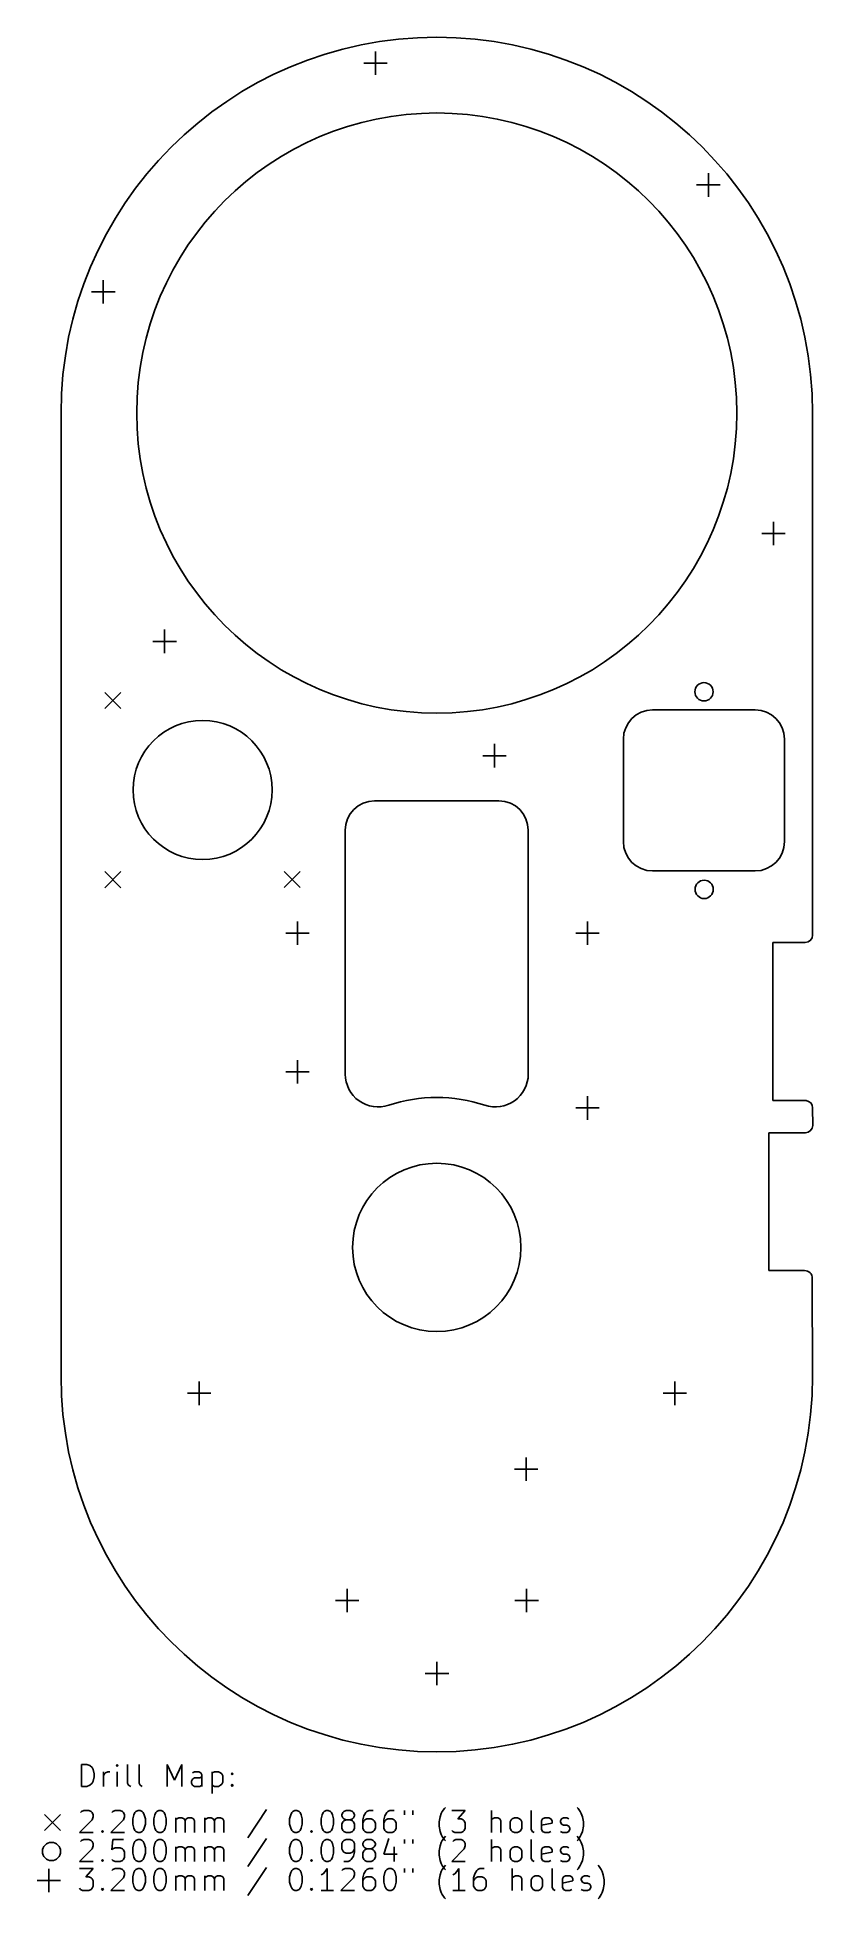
# Model space of a CAD drawing. Extents: x 72 to 178, y -276 to -21.
import ezdxf

# ---------------------------------------------------------------- set-up
doc = ezdxf.new("R2010")
doc.units = 0
doc.layers.add('BLACK', color=7, linetype='CONTINUOUS')

msp = doc.modelspace()

# ---------------------------------------------------------------- linework, layer by layer
at = {"layer": 'BLACK', "linetype": 'CONTINUOUS'}
for p, q in [((116.319, -24.892), (119.519, -24.892)), ((117.919, -23.292), (117.919, -26.492)), ((163.385, -39.929), (163.385, -43.129)), ((161.785, -41.529), (164.986, -41.529)), ((80.7085, -54.534), (80.7085, -57.734)), ((79.1085, -56.134), (82.3085, -56.134)), ((74.9395, -165.825), (74.926, -72.6944)), ((177.626, -72.6944), (177.639, -144.025)), ((172.275, -87.554), (172.275, -90.754)), ((170.675, -89.154), (173.875, -89.154)), ((87.4905, -103.886), (90.6905, -103.886)), ((89.0905, -102.286), (89.0905, -105.486)), ((80.9145, -110.875), (83.1145, -113.075)), ((83.1145, -110.875), (80.9145, -113.075)), ((169.776, -113.255), (155.776, -113.255)), ((132.576, -119.507), (135.775, -119.507)), ((134.175, -117.907), (134.175, -121.107)), ((151.776, -117.255), (151.776, -131.255)), ((173.776, -131.255), (173.776, -117.255)), ((134.776, -125.694), (117.776, -125.694)), ((113.776, -129.694), (113.776, -163.009)), ((138.776, -163.009), (138.776, -129.694)), ((80.9145, -135.35), (83.1145, -137.55)), ((83.1145, -135.35), (80.9145, -137.55)), ((105.414, -135.325), (107.614, -137.525)), ((107.614, -135.325), (105.414, -137.525)), ((155.776, -135.255), (169.776, -135.255)), ((107.251, -142.164), (107.251, -145.364)), ((146.875, -142.164), (146.875, -145.364)), ((105.651, -143.764), (108.852, -143.764)), ((145.275, -143.764), (148.475, -143.764)), ((172.212, -145.034), (176.639, -145.025)), ((172.212, -166.634), (172.212, -145.034)), ((105.651, -162.687), (108.852, -162.687)), ((107.251, -161.087), (107.251, -164.287)), ((74.926, -204.268), (74.9395, -165.825)), ((145.275, -167.64), (148.475, -167.64)), ((146.875, -166.04), (146.875, -169.24)), ((176.739, -166.63), (172.212, -166.634)), ((177.639, -167.625), (177.657, -170.026)), ((171.641, -171.026), (171.641, -189.826)), ((176.657, -171.026), (171.641, -171.026)), ((171.641, -189.826), (176.53, -189.865)), ((177.596, -190.927), (177.626, -204.268)), ((93.7895, -205.029), (93.7895, -208.229)), ((158.814, -205.029), (158.814, -208.229)), ((92.1895, -206.629), (95.3895, -206.629)), ((157.213, -206.629), (160.413, -206.629)), ((138.493, -215.379), (138.493, -218.579)), ((136.893, -216.98), (140.094, -216.98)), ((114.046, -233.35), (114.046, -236.55)), ((138.557, -233.35), (138.557, -236.55)), ((112.446, -234.95), (115.646, -234.95)), ((136.957, -234.95), (140.157, -234.95)), ((126.301, -243.319), (126.301, -246.519)), ((124.701, -244.919), (127.901, -244.919)), ((77.7403, -260.326), (77.7403, -257.326)), ((77.7403, -257.326), (78.4546, -257.326)), ((78.4546, -257.326), (78.8831, -257.468)), ((78.8831, -257.468), (79.1689, -257.754)), ((79.1689, -257.754), (79.3117, -258.04)), ((79.3117, -258.04), (79.4546, -258.611)), ((79.4546, -259.04), (79.3117, -259.611)), ((79.4546, -258.611), (79.4546, -259.04)), ((80.7403, -260.326), (80.7403, -258.326)), ((80.7403, -258.897), (80.8831, -258.611)), ((80.8831, -258.611), (81.026, -258.468)), ((81.026, -258.468), (81.3117, -258.326)), ((81.3117, -258.326), (81.5974, -258.326)), ((82.5974, -257.326), (82.4546, -257.468)), ((82.4546, -257.468), (82.5974, -257.611)), ((82.7403, -257.468), (82.5974, -257.326)), ((82.5974, -257.326), (82.5974, -257.611)), ((82.5974, -257.611), (82.7403, -257.468)), ((82.5974, -260.326), (82.5974, -258.326)), ((84.026, -259.897), (84.026, -257.326)), ((85.5974, -259.897), (85.5974, -257.326)), ((89.4546, -260.326), (89.4546, -257.326)), ((89.4546, -257.326), (90.4546, -259.468)), ((90.4546, -259.468), (91.4546, -257.326)), ((91.4546, -257.326), (91.4546, -260.326)), ((92.7403, -259.611), (92.8831, -259.326)), ((93.1689, -258.326), (92.8831, -258.468)), ((92.8831, -259.326), (93.1689, -259.183)), ((93.7403, -258.326), (93.1689, -258.326)), ((93.1689, -259.183), (93.8831, -259.183)), ((94.026, -258.468), (93.7403, -258.326)), ((93.8831, -259.183), (94.1689, -259.04)), ((94.1689, -258.754), (94.026, -258.468)), ((94.1689, -260.326), (94.1689, -258.754)), ((95.5974, -258.326), (95.5974, -261.326)), ((95.5974, -258.468), (95.8831, -258.326)), ((95.8831, -258.326), (96.4546, -258.326)), ((96.4546, -258.326), (96.7403, -258.468)), ((96.7403, -258.468), (96.8831, -258.611)), ((96.8831, -258.611), (97.026, -258.897)), ((97.026, -258.897), (97.026, -259.754)), ((98.1689, -258.611), (98.3117, -258.468)), ((98.3117, -258.754), (98.1689, -258.611)), ((98.3117, -258.468), (98.4546, -258.611)), ((98.3117, -258.468), (98.3117, -258.754)), ((98.4546, -258.611), (98.3117, -258.754)), ((78.4546, -260.326), (77.7403, -260.326)), ((78.8831, -260.183), (78.4546, -260.326)), ((79.1689, -259.897), (78.8831, -260.183)), ((79.3117, -259.611), (79.1689, -259.897)), ((84.1689, -260.183), (84.026, -259.897)), ((84.4546, -260.326), (84.1689, -260.183)), ((85.7403, -260.183), (85.5974, -259.897)), ((86.026, -260.326), (85.7403, -260.183)), ((92.7403, -259.897), (92.7403, -259.611)), ((92.8831, -260.183), (92.7403, -259.897)), ((93.1689, -260.326), (92.8831, -260.183)), ((93.8831, -260.326), (93.1689, -260.326)), ((94.1689, -260.183), (93.8831, -260.326)), ((95.8831, -260.326), (95.5974, -260.183)), ((96.4546, -260.326), (95.8831, -260.326)), ((96.7403, -260.183), (96.4546, -260.326)), ((96.8831, -260.04), (96.7403, -260.183)), ((97.026, -259.754), (96.8831, -260.04)), ((98.1689, -260.183), (98.3117, -260.04)), ((98.3117, -260.326), (98.1689, -260.183)), ((98.3117, -260.04), (98.4546, -260.183)), ((98.3117, -260.04), (98.3117, -260.326)), ((98.4546, -260.183), (98.3117, -260.326)), ((72.676, -264.168), (74.876, -266.368)), ((74.876, -264.168), (72.676, -266.368)), ((77.5974, -263.911), (77.7403, -263.768)), ((77.7403, -263.768), (78.026, -263.626)), ((78.026, -263.626), (78.7403, -263.626)), ((78.7403, -263.626), (79.026, -263.768)), ((79.026, -263.768), (79.1689, -263.911)), ((79.1689, -263.911), (79.3117, -264.197)), ((79.3117, -264.483), (79.1689, -264.911)), ((79.3117, -264.197), (79.3117, -264.483)), ((81.8831, -263.911), (82.026, -263.768)), ((82.026, -263.768), (82.3117, -263.626)), ((82.3117, -263.626), (83.026, -263.626)), ((83.026, -263.626), (83.3117, -263.768)), ((83.3117, -263.768), (83.4546, -263.911)), ((83.4546, -263.911), (83.5974, -264.197)), ((83.5974, -264.483), (83.4546, -264.911)), ((83.5974, -264.197), (83.5974, -264.483)), ((84.7403, -264.768), (84.8831, -264.197)), ((84.8831, -264.197), (85.026, -263.911)), ((85.026, -263.911), (85.1689, -263.768)), ((85.1689, -263.768), (85.4546, -263.626)), ((85.4546, -263.626), (85.7403, -263.626)), ((85.7403, -263.626), (86.026, -263.768)), ((86.026, -263.768), (86.1689, -263.911)), ((86.1689, -263.911), (86.3117, -264.197)), ((86.3117, -264.197), (86.4546, -264.768)), ((87.5974, -264.768), (87.7403, -264.197)), ((87.7403, -264.197), (87.8831, -263.911)), ((87.8831, -263.911), (88.026, -263.768)), ((88.026, -263.768), (88.3117, -263.626)), ((88.3117, -263.626), (88.5974, -263.626)), ((88.5974, -263.626), (88.8831, -263.768)), ((88.8831, -263.768), (89.026, -263.911)), ((89.026, -263.911), (89.1689, -264.197)), ((89.1689, -264.197), (89.3117, -264.768)), ((103.026, -263.483), (100.455, -267.34)), ((106.169, -264.768), (106.312, -264.197)), ((106.312, -264.197), (106.455, -263.911)), ((106.455, -263.911), (106.597, -263.768)), ((106.597, -263.768), (106.883, -263.626)), ((106.883, -263.626), (107.169, -263.626)), ((107.169, -263.626), (107.455, -263.768)), ((107.455, -263.768), (107.597, -263.911)), ((107.597, -263.911), (107.74, -264.197)), ((107.74, -264.197), (107.883, -264.768)), ((110.455, -264.768), (110.597, -264.197)), ((110.597, -264.197), (110.74, -263.911)), ((110.74, -263.911), (110.883, -263.768)), ((110.883, -263.768), (111.169, -263.626)), ((111.169, -263.626), (111.455, -263.626)), ((111.455, -263.626), (111.74, -263.768)), ((111.74, -263.768), (111.883, -263.911)), ((111.883, -263.911), (112.026, -264.197)), ((112.026, -264.197), (112.169, -264.768)), ((113.312, -264.197), (113.455, -263.911)), ((113.312, -264.34), (113.312, -264.197)), ((113.455, -264.626), (113.312, -264.34)), ((113.455, -263.911), (113.597, -263.768)), ((113.597, -263.768), (113.883, -263.626)), ((113.883, -263.626), (114.455, -263.626)), ((114.455, -263.626), (114.74, -263.768)), ((114.74, -263.768), (114.883, -263.911)), ((114.883, -263.911), (115.026, -264.197)), ((115.026, -264.34), (114.883, -264.626)), ((115.026, -264.197), (115.026, -264.34)), ((116.312, -264.34), (116.169, -264.911)), ((116.597, -263.911), (116.312, -264.34)), ((116.74, -263.768), (116.597, -263.911)), ((117.026, -263.626), (116.74, -263.768)), ((117.597, -263.626), (117.026, -263.626)), ((119.169, -264.34), (119.026, -264.911)), ((119.455, -263.911), (119.169, -264.34)), ((119.597, -263.768), (119.455, -263.911)), ((119.883, -263.626), (119.597, -263.768)), ((120.455, -263.626), (119.883, -263.626)), ((121.883, -263.626), (121.883, -264.197)), ((123.026, -263.626), (123.026, -264.197)), ((126.597, -265.197), (126.74, -264.483)), ((126.74, -264.483), (126.883, -264.054)), ((126.883, -264.054), (127.026, -263.768)), ((127.026, -263.768), (127.312, -263.34)), ((127.312, -263.34), (127.455, -263.197)), ((128.312, -263.626), (130.169, -263.626)), ((130.169, -263.626), (129.169, -264.768)), ((133.74, -266.626), (133.74, -263.626)), ((139.169, -266.197), (139.169, -263.626)), ((145.597, -263.34), (145.455, -263.197)), ((145.883, -263.768), (145.597, -263.34)), ((146.026, -264.054), (145.883, -263.768)), ((146.169, -264.483), (146.026, -264.054)), ((146.312, -265.197), (146.169, -264.483)), ((79.1689, -264.911), (77.4546, -266.626)), ((77.4546, -266.626), (79.3117, -266.626)), ((80.4546, -266.483), (80.5974, -266.34)), ((80.5974, -266.626), (80.4546, -266.483)), ((80.5974, -266.34), (80.7403, -266.483)), ((80.5974, -266.34), (80.5974, -266.626)), ((80.7403, -266.483), (80.5974, -266.626)), ((83.4546, -264.911), (81.7403, -266.626)), ((81.7403, -266.626), (83.5974, -266.626)), ((84.7403, -265.483), (84.7403, -264.768)), ((84.8831, -266.054), (84.7403, -265.483)), ((85.026, -266.34), (84.8831, -266.054)), ((85.1689, -266.483), (85.026, -266.34)), ((85.4546, -266.626), (85.1689, -266.483)), ((85.7403, -266.626), (85.4546, -266.626)), ((86.026, -266.483), (85.7403, -266.626)), ((86.1689, -266.34), (86.026, -266.483)), ((86.3117, -266.054), (86.1689, -266.34)), ((86.4546, -265.483), (86.3117, -266.054)), ((86.4546, -264.768), (86.4546, -265.483)), ((87.5974, -265.483), (87.5974, -264.768)), ((87.7403, -266.054), (87.5974, -265.483)), ((87.8831, -266.34), (87.7403, -266.054)), ((88.026, -266.483), (87.8831, -266.34)), ((88.3117, -266.626), (88.026, -266.483)), ((88.5974, -266.626), (88.3117, -266.626)), ((88.8831, -266.483), (88.5974, -266.626)), ((89.026, -266.34), (88.8831, -266.483)), ((89.1689, -266.054), (89.026, -266.34)), ((89.3117, -265.483), (89.1689, -266.054)), ((89.3117, -264.768), (89.3117, -265.483)), ((90.5974, -266.626), (90.5974, -264.626)), ((90.5974, -264.911), (90.7403, -264.768)), ((90.7403, -264.768), (91.026, -264.626)), ((91.026, -264.626), (91.4546, -264.626)), ((91.4546, -264.626), (91.7403, -264.768)), ((91.7403, -264.768), (91.8831, -265.054)), ((91.8831, -265.054), (92.026, -264.768)), ((91.8831, -265.054), (91.8831, -266.626)), ((92.026, -264.768), (92.3117, -264.626)), ((92.3117, -264.626), (92.7403, -264.626)), ((92.7403, -264.626), (93.026, -264.768)), ((93.026, -264.768), (93.1689, -265.054)), ((93.1689, -265.054), (93.1689, -266.626)), ((94.5974, -266.626), (94.5974, -264.626)), ((94.5974, -264.911), (94.7403, -264.768)), ((94.7403, -264.768), (95.026, -264.626)), ((95.026, -264.626), (95.4546, -264.626)), ((95.4546, -264.626), (95.7403, -264.768)), ((95.7403, -264.768), (95.8831, -265.054)), ((95.8831, -265.054), (96.026, -264.768)), ((95.8831, -265.054), (95.8831, -266.626)), ((96.026, -264.768), (96.3117, -264.626)), ((96.3117, -264.626), (96.7403, -264.626)), ((96.7403, -264.626), (97.026, -264.768)), ((97.026, -264.768), (97.1689, -265.054)), ((97.1689, -265.054), (97.1689, -266.626)), ((106.169, -265.483), (106.169, -264.768)), ((106.312, -266.054), (106.169, -265.483)), ((106.455, -266.34), (106.312, -266.054)), ((106.597, -266.483), (106.455, -266.34)), ((106.883, -266.626), (106.597, -266.483)), ((107.169, -266.626), (106.883, -266.626)), ((107.455, -266.483), (107.169, -266.626)), ((107.597, -266.34), (107.455, -266.483)), ((107.74, -266.054), (107.597, -266.34)), ((107.883, -265.483), (107.74, -266.054)), ((107.883, -264.768), (107.883, -265.483)), ((109.026, -266.483), (109.169, -266.34)), ((109.169, -266.626), (109.026, -266.483)), ((109.169, -266.34), (109.312, -266.483)), ((109.169, -266.34), (109.169, -266.626)), ((109.312, -266.483), (109.169, -266.626)), ((110.455, -265.483), (110.455, -264.768)), ((110.597, -266.054), (110.455, -265.483)), ((110.74, -266.34), (110.597, -266.054)), ((110.883, -266.483), (110.74, -266.34)), ((111.169, -266.626), (110.883, -266.483)), ((111.455, -266.626), (111.169, -266.626)), ((111.74, -266.483), (111.455, -266.626)), ((111.883, -266.34), (111.74, -266.483)), ((112.026, -266.054), (111.883, -266.34)), ((112.169, -265.483), (112.026, -266.054)), ((112.169, -264.768), (112.169, -265.483)), ((113.455, -265.197), (113.312, -265.483)), ((113.312, -265.483), (113.312, -266.054)), ((113.312, -266.054), (113.455, -266.34)), ((113.597, -264.768), (113.455, -264.626)), ((113.597, -265.054), (113.455, -265.197)), ((113.455, -266.34), (113.597, -266.483)), ((113.883, -264.911), (113.597, -264.768)), ((113.883, -264.911), (113.597, -265.054)), ((113.597, -266.483), (113.883, -266.626)), ((114.455, -264.911), (113.883, -264.911)), ((113.883, -266.626), (114.455, -266.626)), ((114.74, -264.768), (114.455, -264.911)), ((114.74, -265.054), (114.455, -264.911)), ((114.455, -266.626), (114.74, -266.483)), ((114.883, -264.626), (114.74, -264.768)), ((114.883, -265.197), (114.74, -265.054)), ((114.74, -266.483), (114.883, -266.34)), ((115.026, -265.483), (114.883, -265.197)), ((114.883, -266.34), (115.026, -266.054)), ((115.026, -266.054), (115.026, -265.483)), ((116.169, -264.911), (116.169, -266.054)), ((116.312, -265.054), (116.169, -265.34)), ((116.169, -266.054), (116.312, -266.34)), ((116.455, -264.911), (116.312, -265.054)), ((116.312, -266.34), (116.455, -266.483)), ((116.74, -264.768), (116.455, -264.911)), ((116.455, -266.483), (116.74, -266.626)), ((117.312, -264.768), (116.74, -264.768)), ((116.74, -266.626), (117.312, -266.626)), ((117.597, -264.911), (117.312, -264.768)), ((117.312, -266.626), (117.597, -266.483)), ((117.74, -265.054), (117.597, -264.911)), ((117.597, -266.483), (117.74, -266.34)), ((117.883, -265.34), (117.74, -265.054)), ((117.74, -266.34), (117.883, -266.054)), ((117.883, -266.054), (117.883, -265.34)), ((119.026, -264.911), (119.026, -266.054)), ((119.169, -265.054), (119.026, -265.34)), ((119.026, -266.054), (119.169, -266.34)), ((119.312, -264.911), (119.169, -265.054)), ((119.169, -266.34), (119.312, -266.483)), ((119.597, -264.768), (119.312, -264.911)), ((119.312, -266.483), (119.597, -266.626)), ((120.169, -264.768), (119.597, -264.768)), ((119.597, -266.626), (120.169, -266.626)), ((120.455, -264.911), (120.169, -264.768)), ((120.169, -266.626), (120.455, -266.483)), ((120.597, -265.054), (120.455, -264.911)), ((120.455, -266.483), (120.597, -266.34)), ((120.74, -265.34), (120.597, -265.054)), ((120.597, -266.34), (120.74, -266.054)), ((120.74, -266.054), (120.74, -265.34)), ((126.597, -265.768), (126.597, -265.197)), ((126.74, -266.483), (126.597, -265.768)), ((126.883, -266.911), (126.74, -266.483)), ((127.026, -267.197), (126.883, -266.911)), ((128.455, -266.483), (128.312, -266.34)), ((128.74, -266.626), (128.455, -266.483)), ((129.597, -266.626), (128.74, -266.626)), ((129.169, -264.768), (129.597, -264.768)), ((129.597, -264.768), (129.883, -264.911)), ((129.883, -266.483), (129.597, -266.626)), ((129.883, -264.911), (130.026, -265.054)), ((130.026, -266.34), (129.883, -266.483)), ((130.026, -265.054), (130.169, -265.34)), ((130.169, -266.054), (130.026, -266.34)), ((130.169, -265.34), (130.169, -266.054)), ((133.883, -264.768), (133.74, -264.911)), ((134.169, -264.626), (133.883, -264.768)), ((134.597, -264.626), (134.169, -264.626)), ((134.883, -264.768), (134.597, -264.626)), ((135.026, -265.054), (134.883, -264.768)), ((135.026, -266.626), (135.026, -265.054)), ((136.312, -265.197), (136.455, -264.911)), ((136.312, -266.054), (136.312, -265.197)), ((136.455, -266.34), (136.312, -266.054)), ((136.455, -264.911), (136.597, -264.768)), ((136.597, -266.483), (136.455, -266.34)), ((136.597, -264.768), (136.883, -264.626)), ((136.883, -266.626), (136.597, -266.483)), ((136.883, -264.626), (137.312, -264.626)), ((137.312, -266.626), (136.883, -266.626)), ((137.312, -264.626), (137.597, -264.768)), ((137.597, -266.483), (137.312, -266.626)), ((137.597, -264.768), (137.74, -264.911)), ((137.74, -266.34), (137.597, -266.483)), ((137.74, -264.911), (137.883, -265.197)), ((137.883, -266.054), (137.74, -266.34)), ((137.883, -265.197), (137.883, -266.054)), ((139.312, -266.483), (139.169, -266.197)), ((139.597, -266.626), (139.312, -266.483)), ((140.597, -265.054), (140.74, -264.768)), ((140.597, -266.197), (140.597, -265.054)), ((142.026, -265.34), (140.597, -265.626)), ((140.74, -266.483), (140.597, -266.197)), ((140.74, -264.768), (141.026, -264.626)), ((141.026, -266.626), (140.74, -266.483)), ((141.026, -264.626), (141.597, -264.626)), ((141.597, -266.626), (141.026, -266.626)), ((141.597, -264.626), (141.883, -264.768)), ((141.883, -266.483), (141.597, -266.626)), ((141.883, -264.768), (142.026, -265.054)), ((142.026, -265.054), (142.026, -265.34)), ((143.169, -265.054), (143.312, -264.768)), ((143.169, -265.197), (143.169, -265.054)), ((143.312, -265.483), (143.169, -265.197)), ((143.169, -266.483), (143.455, -266.626)), ((143.312, -264.768), (143.597, -264.626)), ((143.597, -265.626), (143.312, -265.483)), ((143.455, -266.626), (144.026, -266.626)), ((143.597, -264.626), (144.026, -264.626)), ((144.026, -265.626), (143.597, -265.626)), ((144.026, -264.626), (144.312, -264.768)), ((144.312, -265.768), (144.026, -265.626)), ((144.026, -266.626), (144.312, -266.483)), ((144.455, -266.054), (144.312, -265.768)), ((144.312, -266.483), (144.455, -266.197)), ((144.455, -266.197), (144.455, -266.054)), ((145.883, -267.197), (146.026, -266.911)), ((146.026, -266.911), (146.169, -266.483)), ((146.169, -266.483), (146.312, -265.768)), ((146.312, -265.768), (146.312, -265.197)), ((79.1689, -268.871), (77.4546, -270.586)), ((77.5974, -267.871), (77.7403, -267.728)), ((77.7403, -267.728), (78.026, -267.586)), ((78.026, -267.586), (78.7403, -267.586)), ((78.7403, -267.586), (79.026, -267.728)), ((79.026, -267.728), (79.1689, -267.871)), ((79.1689, -267.871), (79.3117, -268.157)), ((79.3117, -268.443), (79.1689, -268.871)), ((79.3117, -268.157), (79.3117, -268.443)), ((82.026, -267.586), (81.8831, -269.014)), ((81.8831, -269.014), (82.026, -268.871)), ((83.4546, -267.586), (82.026, -267.586)), ((82.026, -268.871), (82.3117, -268.728)), ((82.3117, -268.728), (83.026, -268.728)), ((83.026, -268.728), (83.3117, -268.871)), ((83.3117, -268.871), (83.4546, -269.014)), ((83.4546, -269.014), (83.5974, -269.3)), ((83.5974, -269.3), (83.5974, -270.014)), ((84.7403, -268.728), (84.8831, -268.157)), ((84.7403, -269.443), (84.7403, -268.728)), ((84.8831, -270.014), (84.7403, -269.443)), ((84.8831, -268.157), (85.026, -267.871)), ((85.026, -267.871), (85.1689, -267.728)), ((85.1689, -267.728), (85.4546, -267.586)), ((85.4546, -267.586), (85.7403, -267.586)), ((85.7403, -267.586), (86.026, -267.728)), ((86.026, -267.728), (86.1689, -267.871)), ((86.1689, -267.871), (86.3117, -268.157)), ((86.3117, -268.157), (86.4546, -268.728)), ((86.4546, -269.443), (86.3117, -270.014)), ((86.4546, -268.728), (86.4546, -269.443)), ((87.5974, -268.728), (87.7403, -268.157)), ((87.5974, -269.443), (87.5974, -268.728)), ((87.7403, -270.014), (87.5974, -269.443)), ((87.7403, -268.157), (87.8831, -267.871)), ((87.8831, -267.871), (88.026, -267.728)), ((88.026, -267.728), (88.3117, -267.586)), ((88.3117, -267.586), (88.5974, -267.586)), ((88.5974, -267.586), (88.8831, -267.728)), ((88.8831, -267.728), (89.026, -267.871)), ((89.026, -267.871), (89.1689, -268.157)), ((89.1689, -268.157), (89.3117, -268.728)), ((89.3117, -269.443), (89.1689, -270.014)), ((89.3117, -268.728), (89.3117, -269.443)), ((90.5974, -270.586), (90.5974, -268.586)), ((90.5974, -268.871), (90.7403, -268.728)), ((90.7403, -268.728), (91.026, -268.586)), ((91.026, -268.586), (91.4546, -268.586)), ((91.4546, -268.586), (91.7403, -268.728)), ((91.7403, -268.728), (91.8831, -269.014)), ((91.8831, -269.014), (92.026, -268.728)), ((91.8831, -269.014), (91.8831, -270.586)), ((92.026, -268.728), (92.3117, -268.586)), ((92.3117, -268.586), (92.7403, -268.586)), ((92.7403, -268.586), (93.026, -268.728)), ((93.026, -268.728), (93.1689, -269.014)), ((93.1689, -269.014), (93.1689, -270.586)), ((94.5974, -270.586), (94.5974, -268.586)), ((94.5974, -268.871), (94.7403, -268.728)), ((94.7403, -268.728), (95.026, -268.586)), ((95.026, -268.586), (95.4546, -268.586)), ((95.4546, -268.586), (95.7403, -268.728)), ((95.7403, -268.728), (95.8831, -269.014)), ((95.8831, -269.014), (96.026, -268.728)), ((95.8831, -269.014), (95.8831, -270.586)), ((96.026, -268.728), (96.3117, -268.586)), ((96.3117, -268.586), (96.7403, -268.586)), ((96.7403, -268.586), (97.026, -268.728)), ((97.026, -268.728), (97.1689, -269.014)), ((97.1689, -269.014), (97.1689, -270.586)), ((103.026, -267.443), (100.455, -271.3)), ((106.169, -268.728), (106.312, -268.157)), ((106.169, -269.443), (106.169, -268.728)), ((106.312, -270.014), (106.169, -269.443)), ((106.312, -268.157), (106.455, -267.871)), ((106.455, -267.871), (106.597, -267.728)), ((106.597, -267.728), (106.883, -267.586)), ((106.883, -267.586), (107.169, -267.586)), ((107.169, -267.586), (107.455, -267.728)), ((107.455, -267.728), (107.597, -267.871)), ((107.597, -267.871), (107.74, -268.157)), ((107.74, -268.157), (107.883, -268.728)), ((107.883, -269.443), (107.74, -270.014)), ((107.883, -268.728), (107.883, -269.443)), ((110.455, -268.728), (110.597, -268.157)), ((110.455, -269.443), (110.455, -268.728)), ((110.597, -270.014), (110.455, -269.443)), ((110.597, -268.157), (110.74, -267.871)), ((110.74, -267.871), (110.883, -267.728)), ((110.883, -267.728), (111.169, -267.586)), ((111.169, -267.586), (111.455, -267.586)), ((111.455, -267.586), (111.74, -267.728)), ((111.74, -267.728), (111.883, -267.871)), ((111.883, -267.871), (112.026, -268.157)), ((112.026, -268.157), (112.169, -268.728)), ((112.169, -269.443), (112.026, -270.014)), ((112.169, -268.728), (112.169, -269.443)), ((113.455, -267.871), (113.312, -268.157)), ((113.312, -268.157), (113.312, -268.871)), ((113.312, -268.871), (113.455, -269.157)), ((113.597, -267.728), (113.455, -267.871)), ((113.455, -269.157), (113.597, -269.3)), ((113.883, -267.586), (113.597, -267.728)), ((113.597, -269.3), (113.883, -269.443)), ((114.455, -267.586), (113.883, -267.586)), ((113.883, -269.443), (114.455, -269.443)), ((114.74, -267.728), (114.455, -267.586)), ((114.455, -269.443), (114.74, -269.3)), ((114.883, -267.871), (114.74, -267.728)), ((114.74, -269.3), (114.883, -269.157)), ((115.026, -268.157), (114.883, -267.871)), ((114.883, -269.157), (115.026, -268.871)), ((114.883, -269.871), (115.026, -269.3)), ((115.026, -269.3), (115.026, -268.157)), ((116.169, -268.157), (116.312, -267.871)), ((116.169, -268.3), (116.169, -268.157)), ((116.312, -268.586), (116.169, -268.3)), ((116.312, -269.157), (116.169, -269.443)), ((116.169, -269.443), (116.169, -270.014)), ((116.312, -267.871), (116.455, -267.728)), ((116.455, -268.728), (116.312, -268.586)), ((116.455, -269.014), (116.312, -269.157)), ((116.455, -267.728), (116.74, -267.586)), ((116.74, -268.871), (116.455, -268.728)), ((116.74, -268.871), (116.455, -269.014)), ((116.74, -267.586), (117.312, -267.586)), ((117.312, -268.871), (116.74, -268.871)), ((117.312, -267.586), (117.597, -267.728)), ((117.597, -268.728), (117.312, -268.871)), ((117.597, -269.014), (117.312, -268.871)), ((117.597, -267.728), (117.74, -267.871)), ((117.74, -268.586), (117.597, -268.728)), ((117.74, -269.157), (117.597, -269.014)), ((117.74, -267.871), (117.883, -268.157)), ((117.883, -268.3), (117.74, -268.586)), ((117.883, -269.443), (117.74, -269.157)), ((117.883, -268.157), (117.883, -268.3)), ((117.883, -270.014), (117.883, -269.443)), ((119.74, -267.443), (119.026, -269.586)), ((119.026, -269.586), (120.883, -269.586)), ((120.455, -268.586), (120.455, -270.586)), ((121.883, -267.586), (121.883, -268.157)), ((123.026, -267.586), (123.026, -268.157)), ((126.597, -269.157), (126.74, -268.443)), ((126.597, -269.728), (126.597, -269.157)), ((126.74, -268.443), (126.883, -268.014)), ((126.883, -268.014), (127.026, -267.728)), ((127.312, -267.626), (127.026, -267.197)), ((127.026, -267.728), (127.312, -267.3)), ((127.312, -267.3), (127.455, -267.157)), ((127.455, -267.768), (127.312, -267.626)), ((130.026, -268.871), (128.312, -270.586)), ((128.455, -267.871), (128.597, -267.728)), ((128.597, -267.728), (128.883, -267.586)), ((128.883, -267.586), (129.597, -267.586)), ((129.597, -267.586), (129.883, -267.728)), ((129.883, -267.728), (130.026, -267.871)), ((130.026, -267.871), (130.169, -268.157)), ((130.169, -268.443), (130.026, -268.871)), ((130.169, -268.157), (130.169, -268.443)), ((133.74, -270.586), (133.74, -267.586)), ((133.883, -268.728), (133.74, -268.871)), ((134.169, -268.586), (133.883, -268.728)), ((134.597, -268.586), (134.169, -268.586)), ((134.883, -268.728), (134.597, -268.586)), ((135.026, -269.014), (134.883, -268.728)), ((135.026, -270.586), (135.026, -269.014)), ((136.312, -269.157), (136.455, -268.871)), ((136.312, -270.014), (136.312, -269.157)), ((136.455, -268.871), (136.597, -268.728)), ((136.597, -268.728), (136.883, -268.586)), ((136.883, -268.586), (137.312, -268.586)), ((137.312, -268.586), (137.597, -268.728)), ((137.597, -268.728), (137.74, -268.871)), ((137.74, -268.871), (137.883, -269.157)), ((137.883, -269.157), (137.883, -270.014)), ((139.169, -270.157), (139.169, -267.586)), ((140.597, -269.014), (140.74, -268.728)), ((140.597, -270.157), (140.597, -269.014)), ((142.026, -269.3), (140.597, -269.586)), ((140.74, -268.728), (141.026, -268.586)), ((141.026, -268.586), (141.597, -268.586)), ((141.597, -268.586), (141.883, -268.728)), ((141.883, -268.728), (142.026, -269.014)), ((142.026, -269.014), (142.026, -269.3)), ((143.169, -269.014), (143.312, -268.728)), ((143.169, -269.157), (143.169, -269.014)), ((143.312, -269.443), (143.169, -269.157)), ((143.312, -268.728), (143.597, -268.586)), ((143.597, -269.586), (143.312, -269.443)), ((143.597, -268.586), (144.026, -268.586)), ((144.026, -269.586), (143.597, -269.586)), ((144.026, -268.586), (144.312, -268.728)), ((144.312, -269.728), (144.026, -269.586)), ((145.597, -267.3), (145.455, -267.157)), ((145.455, -267.768), (145.597, -267.626)), ((145.597, -267.626), (145.883, -267.197)), ((145.883, -267.728), (145.597, -267.3)), ((146.026, -268.014), (145.883, -267.728)), ((146.169, -268.443), (146.026, -268.014)), ((146.312, -269.157), (146.169, -268.443)), ((146.312, -269.728), (146.312, -269.157)), ((73.276, -271.588), (73.276, -274.788)), ((77.4546, -270.586), (79.3117, -270.586)), ((77.4546, -271.546), (79.3117, -271.546)), ((79.3117, -271.546), (78.3117, -272.688)), ((80.4546, -270.443), (80.5974, -270.3)), ((80.5974, -270.586), (80.4546, -270.443)), ((80.5974, -270.3), (80.7403, -270.443)), ((80.5974, -270.3), (80.5974, -270.586)), ((80.7403, -270.443), (80.5974, -270.586)), ((82.026, -270.443), (81.8831, -270.3)), ((81.8831, -271.831), (82.026, -271.688)), ((82.3117, -270.586), (82.026, -270.443)), ((82.026, -271.688), (82.3117, -271.546)), ((83.026, -270.586), (82.3117, -270.586)), ((82.3117, -271.546), (83.026, -271.546)), ((83.3117, -270.443), (83.026, -270.586)), ((83.026, -271.546), (83.3117, -271.688)), ((83.4546, -270.3), (83.3117, -270.443)), ((83.3117, -271.688), (83.4546, -271.831)), ((83.5974, -270.014), (83.4546, -270.3)), ((83.4546, -271.831), (83.5974, -272.117)), ((83.5974, -272.117), (83.5974, -272.403)), ((84.7403, -272.688), (84.8831, -272.117)), ((85.026, -270.3), (84.8831, -270.014)), ((84.8831, -272.117), (85.026, -271.831)), ((85.1689, -270.443), (85.026, -270.3)), ((85.026, -271.831), (85.1689, -271.688)), ((85.4546, -270.586), (85.1689, -270.443)), ((85.1689, -271.688), (85.4546, -271.546)), ((85.7403, -270.586), (85.4546, -270.586)), ((85.4546, -271.546), (85.7403, -271.546)), ((86.026, -270.443), (85.7403, -270.586)), ((85.7403, -271.546), (86.026, -271.688)), ((86.1689, -270.3), (86.026, -270.443)), ((86.026, -271.688), (86.1689, -271.831)), ((86.3117, -270.014), (86.1689, -270.3)), ((86.1689, -271.831), (86.3117, -272.117)), ((86.3117, -272.117), (86.4546, -272.688)), ((87.5974, -272.688), (87.7403, -272.117)), ((87.8831, -270.3), (87.7403, -270.014)), ((87.7403, -272.117), (87.8831, -271.831)), ((88.026, -270.443), (87.8831, -270.3)), ((87.8831, -271.831), (88.026, -271.688)), ((88.3117, -270.586), (88.026, -270.443)), ((88.026, -271.688), (88.3117, -271.546)), ((88.5974, -270.586), (88.3117, -270.586)), ((88.3117, -271.546), (88.5974, -271.546)), ((88.8831, -270.443), (88.5974, -270.586)), ((88.5974, -271.546), (88.8831, -271.688)), ((89.026, -270.3), (88.8831, -270.443)), ((88.8831, -271.688), (89.026, -271.831)), ((89.1689, -270.014), (89.026, -270.3)), ((89.026, -271.831), (89.1689, -272.117)), ((89.1689, -272.117), (89.3117, -272.688)), ((103.026, -271.403), (100.455, -275.26)), ((106.169, -272.688), (106.312, -272.117)), ((106.455, -270.3), (106.312, -270.014)), ((106.312, -272.117), (106.455, -271.831)), ((106.597, -270.443), (106.455, -270.3)), ((106.455, -271.831), (106.597, -271.688)), ((106.883, -270.586), (106.597, -270.443)), ((106.597, -271.688), (106.883, -271.546)), ((107.169, -270.586), (106.883, -270.586)), ((106.883, -271.546), (107.169, -271.546)), ((107.455, -270.443), (107.169, -270.586)), ((107.169, -271.546), (107.455, -271.688)), ((107.597, -270.3), (107.455, -270.443)), ((107.455, -271.688), (107.597, -271.831)), ((107.74, -270.014), (107.597, -270.3)), ((107.597, -271.831), (107.74, -272.117)), ((107.74, -272.117), (107.883, -272.688)), ((109.026, -270.443), (109.169, -270.3)), ((109.169, -270.586), (109.026, -270.443)), ((109.169, -270.3), (109.312, -270.443)), ((109.169, -270.3), (109.169, -270.586)), ((109.312, -270.443), (109.169, -270.586)), ((110.74, -270.3), (110.597, -270.014)), ((110.883, -270.443), (110.74, -270.3)), ((111.026, -271.974), (110.74, -272.26)), ((111.169, -270.586), (110.883, -270.443)), ((111.312, -271.546), (111.026, -271.974)), ((111.455, -270.586), (111.169, -270.586)), ((111.312, -274.546), (111.312, -271.546)), ((111.74, -270.443), (111.455, -270.586)), ((111.883, -270.3), (111.74, -270.443)), ((112.026, -270.014), (111.883, -270.3)), ((113.312, -271.831), (113.455, -271.688)), ((113.455, -271.688), (113.74, -271.546)), ((113.597, -270.586), (114.169, -270.586)), ((113.74, -271.546), (114.455, -271.546)), ((114.169, -270.586), (114.455, -270.443)), ((114.455, -270.443), (114.597, -270.3)), ((114.455, -271.546), (114.74, -271.688)), ((114.597, -270.3), (114.883, -269.871)), ((114.74, -271.688), (114.883, -271.831)), ((114.883, -271.831), (115.026, -272.117)), ((115.026, -272.117), (115.026, -272.403)), ((116.169, -270.014), (116.312, -270.3)), ((116.312, -270.3), (116.455, -270.443)), ((116.597, -271.831), (116.312, -272.26)), ((116.455, -270.443), (116.74, -270.586)), ((116.74, -271.688), (116.597, -271.831)), ((116.74, -270.586), (117.312, -270.586)), ((117.026, -271.546), (116.74, -271.688)), ((117.597, -271.546), (117.026, -271.546)), ((117.312, -270.586), (117.597, -270.443)), ((117.597, -270.443), (117.74, -270.3)), ((117.74, -270.3), (117.883, -270.014)), ((119.026, -272.688), (119.169, -272.117)), ((119.169, -272.117), (119.312, -271.831)), ((119.312, -271.831), (119.455, -271.688)), ((119.455, -271.688), (119.74, -271.546)), ((119.74, -271.546), (120.026, -271.546)), ((120.026, -271.546), (120.312, -271.688)), ((120.312, -271.688), (120.455, -271.831)), ((120.455, -271.831), (120.597, -272.117)), ((120.597, -272.117), (120.74, -272.688)), ((121.883, -271.546), (121.883, -272.117)), ((123.026, -271.546), (123.026, -272.117)), ((126.74, -270.443), (126.597, -269.728)), ((126.883, -270.871), (126.74, -270.443)), ((126.74, -272.403), (126.883, -271.974)), ((127.026, -271.157), (126.883, -270.871)), ((126.883, -271.974), (127.026, -271.688)), ((127.312, -271.586), (127.026, -271.157)), ((127.026, -271.688), (127.312, -271.26)), ((127.312, -271.26), (127.455, -271.117)), ((127.455, -271.728), (127.312, -271.586)), ((128.312, -270.586), (130.169, -270.586)), ((129.026, -271.974), (128.74, -272.26)), ((129.312, -271.546), (129.026, -271.974)), ((129.312, -274.546), (129.312, -271.546)), ((131.74, -271.831), (131.455, -272.26)), ((131.883, -271.688), (131.74, -271.831)), ((132.169, -271.546), (131.883, -271.688)), ((132.74, -271.546), (132.169, -271.546)), ((136.455, -270.3), (136.312, -270.014)), ((136.597, -270.443), (136.455, -270.3)), ((136.883, -270.586), (136.597, -270.443)), ((136.597, -274.546), (136.597, -271.546)), ((137.312, -270.586), (136.883, -270.586)), ((137.597, -270.443), (137.312, -270.586)), ((137.74, -270.3), (137.597, -270.443)), ((137.883, -270.014), (137.74, -270.3)), ((139.312, -270.443), (139.169, -270.157)), ((139.597, -270.586), (139.312, -270.443)), ((140.74, -270.443), (140.597, -270.157)), ((141.026, -270.586), (140.74, -270.443)), ((141.597, -270.586), (141.026, -270.586)), ((141.883, -270.443), (141.597, -270.586)), ((142.026, -274.117), (142.026, -271.546)), ((143.169, -270.443), (143.455, -270.586)), ((143.455, -270.586), (144.026, -270.586)), ((144.026, -270.586), (144.312, -270.443)), ((144.455, -270.014), (144.312, -269.728)), ((144.312, -270.443), (144.455, -270.157)), ((144.455, -270.157), (144.455, -270.014)), ((145.455, -271.728), (145.597, -271.586)), ((145.597, -271.586), (145.883, -271.157)), ((145.883, -271.157), (146.026, -270.871)), ((146.026, -270.871), (146.169, -270.443)), ((146.169, -270.443), (146.312, -269.728)), ((148.455, -271.26), (148.312, -271.117)), ((148.74, -271.688), (148.455, -271.26)), ((148.883, -271.974), (148.74, -271.688)), ((149.026, -272.403), (148.883, -271.974)), ((71.676, -273.188), (74.876, -273.188)), ((77.5974, -274.403), (77.4546, -274.26)), ((77.8831, -274.546), (77.5974, -274.403)), ((78.7403, -274.546), (77.8831, -274.546)), ((78.3117, -272.688), (78.7403, -272.688)), ((78.7403, -272.688), (79.026, -272.831)), ((79.026, -274.403), (78.7403, -274.546)), ((79.026, -272.831), (79.1689, -272.974)), ((79.1689, -274.26), (79.026, -274.403)), ((79.1689, -272.974), (79.3117, -273.26)), ((79.3117, -273.974), (79.1689, -274.26)), ((79.3117, -273.26), (79.3117, -273.974)), ((80.4546, -274.403), (80.5974, -274.26)), ((80.5974, -274.546), (80.4546, -274.403)), ((80.5974, -274.26), (80.7403, -274.403)), ((80.5974, -274.26), (80.5974, -274.546)), ((80.7403, -274.403), (80.5974, -274.546)), ((83.4546, -272.831), (81.7403, -274.546)), ((81.7403, -274.546), (83.5974, -274.546)), ((83.5974, -272.403), (83.4546, -272.831)), ((84.7403, -273.403), (84.7403, -272.688)), ((84.8831, -273.974), (84.7403, -273.403)), ((85.026, -274.26), (84.8831, -273.974)), ((85.1689, -274.403), (85.026, -274.26)), ((85.4546, -274.546), (85.1689, -274.403)), ((85.7403, -274.546), (85.4546, -274.546)), ((86.026, -274.403), (85.7403, -274.546)), ((86.1689, -274.26), (86.026, -274.403)), ((86.3117, -273.974), (86.1689, -274.26)), ((86.4546, -273.403), (86.3117, -273.974)), ((86.4546, -272.688), (86.4546, -273.403)), ((87.5974, -273.403), (87.5974, -272.688)), ((87.7403, -273.974), (87.5974, -273.403)), ((87.8831, -274.26), (87.7403, -273.974)), ((88.026, -274.403), (87.8831, -274.26)), ((88.3117, -274.546), (88.026, -274.403)), ((88.5974, -274.546), (88.3117, -274.546)), ((88.8831, -274.403), (88.5974, -274.546)), ((89.026, -274.26), (88.8831, -274.403)), ((89.1689, -273.974), (89.026, -274.26)), ((89.3117, -273.403), (89.1689, -273.974)), ((89.3117, -272.688), (89.3117, -273.403)), ((90.5974, -274.546), (90.5974, -272.546)), ((90.5974, -272.831), (90.7403, -272.688)), ((90.7403, -272.688), (91.026, -272.546)), ((91.026, -272.546), (91.4546, -272.546)), ((91.4546, -272.546), (91.7403, -272.688)), ((91.7403, -272.688), (91.8831, -272.974)), ((91.8831, -272.974), (92.026, -272.688)), ((91.8831, -272.974), (91.8831, -274.546)), ((92.026, -272.688), (92.3117, -272.546)), ((92.3117, -272.546), (92.7403, -272.546)), ((92.7403, -272.546), (93.026, -272.688)), ((93.026, -272.688), (93.1689, -272.974)), ((93.1689, -272.974), (93.1689, -274.546)), ((94.5974, -274.546), (94.5974, -272.546)), ((94.5974, -272.831), (94.7403, -272.688)), ((94.7403, -272.688), (95.026, -272.546)), ((95.026, -272.546), (95.4546, -272.546)), ((95.4546, -272.546), (95.7403, -272.688)), ((95.7403, -272.688), (95.8831, -272.974)), ((95.8831, -272.974), (96.026, -272.688)), ((95.8831, -272.974), (95.8831, -274.546)), ((96.026, -272.688), (96.3117, -272.546)), ((96.3117, -272.546), (96.7403, -272.546)), ((96.7403, -272.546), (97.026, -272.688)), ((97.026, -272.688), (97.1689, -272.974)), ((97.1689, -272.974), (97.1689, -274.546)), ((106.169, -273.403), (106.169, -272.688)), ((106.312, -273.974), (106.169, -273.403)), ((106.455, -274.26), (106.312, -273.974)), ((106.597, -274.403), (106.455, -274.26)), ((106.883, -274.546), (106.597, -274.403)), ((107.169, -274.546), (106.883, -274.546)), ((107.455, -274.403), (107.169, -274.546)), ((107.597, -274.26), (107.455, -274.403)), ((107.74, -273.974), (107.597, -274.26)), ((107.883, -273.403), (107.74, -273.974)), ((107.883, -272.688), (107.883, -273.403)), ((109.026, -274.403), (109.169, -274.26)), ((109.169, -274.546), (109.026, -274.403)), ((109.169, -274.26), (109.312, -274.403)), ((109.169, -274.26), (109.169, -274.546)), ((109.312, -274.403), (109.169, -274.546)), ((110.74, -272.26), (110.455, -272.403)), ((112.169, -274.546), (110.455, -274.546)), ((114.883, -272.831), (113.169, -274.546)), ((113.169, -274.546), (115.026, -274.546)), ((115.026, -272.403), (114.883, -272.831)), ((116.312, -272.26), (116.169, -272.831)), ((116.169, -272.831), (116.169, -273.974)), ((116.312, -272.974), (116.169, -273.26)), ((116.169, -273.974), (116.312, -274.26)), ((116.455, -272.831), (116.312, -272.974)), ((116.312, -274.26), (116.455, -274.403)), ((116.74, -272.688), (116.455, -272.831)), ((116.455, -274.403), (116.74, -274.546)), ((117.312, -272.688), (116.74, -272.688)), ((116.74, -274.546), (117.312, -274.546)), ((117.597, -272.831), (117.312, -272.688)), ((117.312, -274.546), (117.597, -274.403)), ((117.74, -272.974), (117.597, -272.831)), ((117.597, -274.403), (117.74, -274.26)), ((117.883, -273.26), (117.74, -272.974)), ((117.74, -274.26), (117.883, -273.974)), ((117.883, -273.974), (117.883, -273.26)), ((119.026, -273.403), (119.026, -272.688)), ((119.169, -273.974), (119.026, -273.403)), ((119.312, -274.26), (119.169, -273.974)), ((119.455, -274.403), (119.312, -274.26)), ((119.74, -274.546), (119.455, -274.403)), ((120.026, -274.546), (119.74, -274.546)), ((120.312, -274.403), (120.026, -274.546)), ((120.455, -274.26), (120.312, -274.403)), ((120.597, -273.974), (120.455, -274.26)), ((120.74, -273.403), (120.597, -273.974)), ((120.74, -272.688), (120.74, -273.403)), ((126.597, -273.117), (126.74, -272.403)), ((126.597, -273.688), (126.597, -273.117)), ((126.74, -274.403), (126.597, -273.688)), ((126.883, -274.831), (126.74, -274.403)), ((128.74, -272.26), (128.455, -272.403)), ((130.169, -274.546), (128.455, -274.546)), ((131.455, -272.26), (131.312, -272.831)), ((131.312, -272.831), (131.312, -273.974)), ((131.455, -272.974), (131.312, -273.26)), ((131.312, -273.974), (131.455, -274.26)), ((131.597, -272.831), (131.455, -272.974)), ((131.455, -274.26), (131.597, -274.403)), ((131.883, -272.688), (131.597, -272.831)), ((131.597, -274.403), (131.883, -274.546)), ((132.455, -272.688), (131.883, -272.688)), ((131.883, -274.546), (132.455, -274.546)), ((132.74, -272.831), (132.455, -272.688)), ((132.455, -274.546), (132.74, -274.403)), ((132.883, -272.974), (132.74, -272.831)), ((132.74, -274.403), (132.883, -274.26)), ((133.026, -273.26), (132.883, -272.974)), ((132.883, -274.26), (133.026, -273.974)), ((133.026, -273.974), (133.026, -273.26)), ((136.74, -272.688), (136.597, -272.831)), ((137.026, -272.546), (136.74, -272.688)), ((137.455, -272.546), (137.026, -272.546)), ((137.74, -272.688), (137.455, -272.546)), ((137.883, -272.974), (137.74, -272.688)), ((137.883, -274.546), (137.883, -272.974)), ((139.169, -273.117), (139.312, -272.831)), ((139.169, -273.974), (139.169, -273.117)), ((139.312, -274.26), (139.169, -273.974)), ((139.312, -272.831), (139.455, -272.688)), ((139.455, -274.403), (139.312, -274.26)), ((139.455, -272.688), (139.74, -272.546)), ((139.74, -274.546), (139.455, -274.403)), ((139.74, -272.546), (140.169, -272.546)), ((140.169, -274.546), (139.74, -274.546)), ((140.169, -272.546), (140.455, -272.688)), ((140.455, -274.403), (140.169, -274.546)), ((140.455, -272.688), (140.597, -272.831)), ((140.597, -274.26), (140.455, -274.403)), ((140.597, -272.831), (140.74, -273.117)), ((140.74, -273.974), (140.597, -274.26)), ((140.74, -273.117), (140.74, -273.974)), ((142.169, -274.403), (142.026, -274.117)), ((142.455, -274.546), (142.169, -274.403)), ((143.455, -272.974), (143.597, -272.688)), ((143.455, -274.117), (143.455, -272.974)), ((144.883, -273.26), (143.455, -273.546)), ((143.597, -274.403), (143.455, -274.117)), ((143.597, -272.688), (143.883, -272.546)), ((143.883, -274.546), (143.597, -274.403)), ((143.883, -272.546), (144.455, -272.546)), ((144.455, -274.546), (143.883, -274.546)), ((144.455, -272.546), (144.74, -272.688)), ((144.74, -274.403), (144.455, -274.546)), ((144.74, -272.688), (144.883, -272.974)), ((144.883, -272.974), (144.883, -273.26)), ((146.026, -272.974), (146.169, -272.688)), ((146.026, -273.117), (146.026, -272.974)), ((146.169, -273.403), (146.026, -273.117)), ((146.026, -274.403), (146.312, -274.546)), ((146.169, -272.688), (146.455, -272.546)), ((146.455, -273.546), (146.169, -273.403)), ((146.312, -274.546), (146.883, -274.546)), ((146.455, -272.546), (146.883, -272.546)), ((146.883, -273.546), (146.455, -273.546)), ((146.883, -272.546), (147.169, -272.688)), ((147.169, -273.688), (146.883, -273.546)), ((146.883, -274.546), (147.169, -274.403)), ((147.312, -273.974), (147.169, -273.688)), ((147.169, -274.403), (147.312, -274.117)), ((147.312, -274.117), (147.312, -273.974)), ((148.883, -274.831), (149.026, -274.403)), ((149.169, -273.117), (149.026, -272.403)), ((149.026, -274.403), (149.169, -273.688)), ((149.169, -273.688), (149.169, -273.117)), ((127.026, -275.117), (126.883, -274.831)), ((127.312, -275.546), (127.026, -275.117)), ((127.455, -275.688), (127.312, -275.546)), ((148.312, -275.688), (148.455, -275.546)), ((148.455, -275.546), (148.74, -275.117)), ((148.74, -275.117), (148.883, -274.831))]:
    msp.add_line(p, q, dxfattribs=at)
at = {"layer": 'BLACK'}
for centre, radius in [((126.276, -72.6944), 41), ((162.79, -110.775), 1.25), ((94.276, -124.194), 9.5), ((162.814, -137.775), 1.25), ((126.276, -186.694), 11.5), ((73.626, -269.228), 1.25)]:
    msp.add_circle(centre, radius, dxfattribs=at)
for centre, radius, start, end in [((126.276, -72.6944), 51.35, 0, 180), ((155.776, -117.255), 4, 90, 180), ((169.776, -117.255), 4, 0, 90), ((117.776, -129.694), 4, 90, 180), ((134.776, -129.694), 4, 0, 90), ((155.776, -131.255), 4, 180, 270), ((169.776, -131.255), 4, -90, 0), ((176.639, -144.025), 1, -90, 0), ((118.276, -163.009), 4.5, 180, 288.663), ((134.276, -163.009), 4.5, -108.663, 0), ((126.276, -186.694), 20.5, 71.3371, 108.663), ((176.639, -167.625), 1, 0, 84.2894), ((176.657, -170.026), 1, -90, 0), ((176.593, -190.868), 1.0047, -3.39221, 93.6163), ((126.276, -204.268), 51.35, 180, 360)]:
    msp.add_arc(centre, radius, start, end, dxfattribs=at)

doc.saveas('drawing.dxf')
